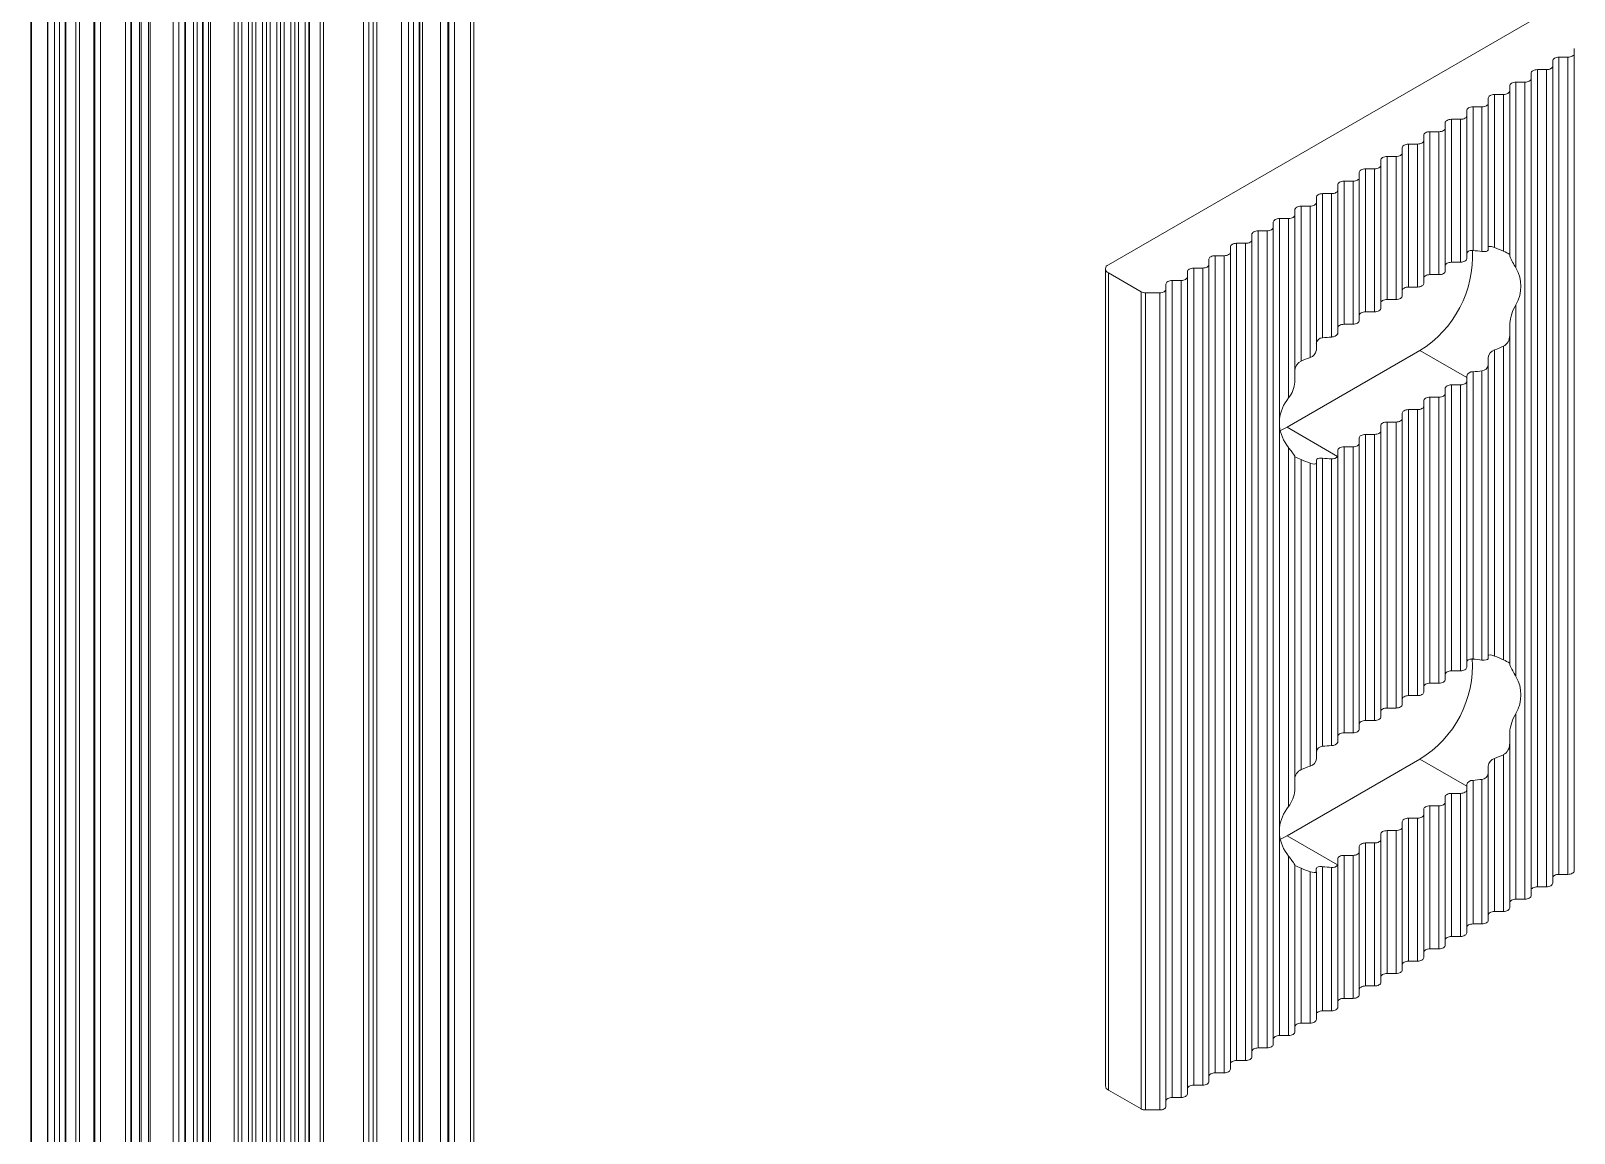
# Model space of a CAD drawing. Header units: millimetres. Extents: x 39 to 459, y 26 to 647.
# Drawn here: x 163.147 to 164.997, y 259.739 to 261.061 of the extents above; entities that cross this region are included whole.
import ezdxf

# ---------------------------------------------------------------- set-up
doc = ezdxf.new("R2010")
doc.units = ezdxf.units.MM
doc.layers.add('ANTET', color=7, linetype='Continuous')

# ---------------------------------------------------------------- blocks, each defined once
blk = doc.blocks.new('Kayıt Montajı')
at = {"color": 7, "linetype": 'Continuous', "lineweight": 15}
for p, q in [((11298.7704, 2144.0688), (11298.7704, 2119.3276)), ((11298.7747, 2144.0688), (11298.7747, 2119.3276)), ((11298.7165, 2144.0541), (11298.7165, 2119.3129)), ((11298.7174, 2144.0529), (11298.7174, 2119.3117)), ((11298.7365, 2144.0419), (11298.7365, 2119.3007)), ((11298.7367, 2144.0418), (11298.7367, 2119.3006)), ((11298.7577, 2144.0419), (11298.7577, 2119.3007)), ((11298.7586, 2119.3019), (11298.7586, 2144.0431)), ((11298.7449, 2144.0378), (11298.7449, 2119.2966)), ((11298.7509, 2144.0379), (11298.7509, 2119.2968)), ((11298.792, 2144.0116), (11298.792, 2119.2704)), ((11298.7931, 2144.0099), (11298.7931, 2119.2688)), ((11298.8, 2144.0052), (11298.8, 2119.264)), ((11298.8001, 2144.0051), (11298.8001, 2119.2639)), ((11298.8298, 2143.988), (11298.8298, 2119.2468)), ((11299.0506, 2143.8925), (11299.0506, 2120.8661)), ((11299.0632, 2143.8998), (11299.0632, 2120.8733)), ((11299.0674, 2143.8998), (11299.0674, 2120.8733)), ((11298.8937, 2143.8754), (11298.8937, 2120.849)), ((11299.0203, 2143.8746), (11299.0203, 2120.8481)), ((11299.0283, 2143.8746), (11299.0283, 2120.8481)), ((11299.0328, 2143.8772), (11299.0328, 2120.8507)), ((11299.0373, 2143.8844), (11299.0373, 2120.8579)), ((11299.0452, 2143.8844), (11299.0452, 2120.8579)), ((11299.0497, 2143.887), (11299.0497, 2120.8605)), ((11299.1152, 2143.8722), (11299.1152, 2119.1311)), ((11298.8364, 2143.8624), (11298.8364, 2120.836)), ((11298.8373, 2143.8612), (11298.8373, 2120.8348)), ((11298.8468, 2143.8557), (11298.8468, 2120.8293)), ((11298.8489, 2143.8552), (11298.8489, 2120.8288)), ((11298.8574, 2143.8552), (11298.8574, 2120.8288)), ((11298.8595, 2143.8557), (11298.8595, 2120.8293)), ((11298.8869, 2143.8715), (11298.8869, 2120.8451)), ((11298.9863, 2143.855), (11298.9863, 2120.8285)), ((11298.9943, 2143.855), (11298.9943, 2120.8285)), ((11298.9988, 2143.8576), (11298.9988, 2120.8311)), ((11299.0033, 2143.8648), (11299.0033, 2120.8383)), ((11299.0113, 2143.8648), (11299.0113, 2120.8383)), ((11299.0158, 2143.8674), (11299.0158, 2120.8409)), ((11299.1215, 2143.8686), (11299.1215, 2119.1274)), ((11298.9317, 2143.8354), (11298.9317, 2120.8089)), ((11298.9604, 2143.8354), (11298.9604, 2120.8089)), ((11298.9649, 2143.838), (11298.9649, 2120.8115)), ((11298.9694, 2143.8452), (11298.9694, 2120.8187)), ((11298.9773, 2143.8452), (11298.9773, 2120.8187)), ((11298.9818, 2143.8478), (11298.9818, 2120.8213)), ((11298.9011, 2143.8251), (11298.9011, 2120.7986)), ((11298.902, 2143.8239), (11298.902, 2120.7974)), ((11298.9115, 2143.8184), (11298.9115, 2120.7919)), ((11298.9158, 2143.8184), (11298.9158, 2120.7919)), ((11298.9221, 2143.822), (11298.9221, 2120.7956)), ((11298.923, 2120.7968), (11298.923, 2143.8233)), ((11298.9295, 2143.8349), (11298.9295, 2120.8084)), ((11299.1267, 2143.8202), (11299.1267, 2119.079)), ((11299.1862, 2143.819), (11299.1862, 2119.0778)), ((11299.2074, 2143.819), (11299.2074, 2119.0778)), ((11299.1311, 2143.8141), (11299.1311, 2119.0729)), ((11299.1829, 2119.057), (11299.1829, 2143.7982)), ((11299.1608, 2143.7969), (11299.1608, 2119.0557)), ((11299.161, 2143.7968), (11299.161, 2119.0556)), ((11299.1691, 2143.7929), (11299.1691, 2119.0517)), ((11299.1752, 2143.793), (11299.1752, 2119.0518)), ((11299.182, 2143.7969), (11299.182, 2119.0557)), ((11299.2163, 2143.7667), (11299.2163, 2119.0255)), ((11299.2174, 2143.765), (11299.2174, 2119.0238)), ((11299.2242, 2143.7603), (11299.2242, 2119.0191)), ((11299.2244, 2143.7602), (11299.2244, 2119.019)), ((11299.2435, 2143.7492), (11299.2435, 2119.008)), ((11299.2477, 2143.7492), (11299.2477, 2119.008)), ((11300.7705, 2143.4463), (11300.0082, 2143.0063)), ((11300.5666, 2143.2594), (11300.5666, 2143.2656)), ((11300.5409, 2143.2445), (11300.5409, 2143.2507)), ((11300.5409, 2143.2445), (11300.5409, 2142.2647)), ((11300.5484, 2143.2551), (11300.5591, 2143.2551)), ((11300.5484, 2143.2551), (11300.5484, 2142.2752)), ((11300.5591, 2143.2551), (11300.5591, 2142.2752)), ((11300.5666, 2143.2594), (11300.5666, 2142.2795)), ((11300.4969, 2143.2253), (11300.5076, 2143.2253)), ((11300.4969, 2143.2253), (11300.4969, 2143.0024)), ((11300.5076, 2143.2253), (11300.5076, 2142.2455)), ((11300.5151, 2143.2296), (11300.5151, 2143.2359)), ((11300.5151, 2143.2296), (11300.5151, 2142.2498)), ((11300.5226, 2143.2402), (11300.5334, 2143.2402)), ((11300.5226, 2143.2402), (11300.5226, 2142.2603)), ((11300.5334, 2143.2402), (11300.5334, 2142.2603)), ((11300.4636, 2143.1999), (11300.4636, 2143.2061)), ((11300.4711, 2143.2104), (11300.4819, 2143.2104)), ((11300.4711, 2143.2104), (11300.4711, 2143.0269)), ((11300.4819, 2143.2104), (11300.4819, 2143.0223)), ((11300.4894, 2143.2148), (11300.4894, 2143.221)), ((11300.4894, 2143.2148), (11300.4894, 2143.0183)), ((11300.4379, 2143.185), (11300.4379, 2143.1912)), ((11300.4454, 2143.1956), (11300.4561, 2143.1956)), ((11300.4454, 2143.1956), (11300.4454, 2143.0233)), ((11300.4561, 2143.1956), (11300.4561, 2143.0222)), ((11300.4636, 2143.1999), (11300.4636, 2143.0239)), ((11300.4121, 2143.1702), (11300.4121, 2143.1764)), ((11300.4121, 2143.1702), (11300.4121, 2142.9987)), ((11300.4196, 2143.1807), (11300.4304, 2143.1807)), ((11300.4196, 2143.1807), (11300.4196, 2143.0092)), ((11300.4304, 2143.1807), (11300.4304, 2143.0092)), ((11300.4379, 2143.185), (11300.4379, 2143.0136)), ((11300.3681, 2143.151), (11300.3788, 2143.151)), ((11300.3681, 2143.151), (11300.3681, 2142.9795)), ((11300.3788, 2143.151), (11300.3788, 2142.9795)), ((11300.3863, 2143.1553), (11300.3863, 2143.1615)), ((11300.3863, 2143.1553), (11300.3863, 2142.9838)), ((11300.3938, 2143.1658), (11300.4046, 2143.1658)), ((11300.3938, 2143.1658), (11300.3938, 2142.9944)), ((11300.4046, 2143.1658), (11300.4046, 2142.9944)), ((11300.3423, 2143.1361), (11300.3531, 2143.1361)), ((11300.3423, 2143.1361), (11300.3423, 2142.9646)), ((11300.3531, 2143.1361), (11300.3531, 2142.9646)), ((11300.3606, 2143.1404), (11300.3606, 2143.1466)), ((11300.3606, 2143.1404), (11300.3606, 2142.969)), ((11300.3091, 2143.1107), (11300.3091, 2143.1169)), ((11300.3166, 2143.1212), (11300.3273, 2143.1212)), ((11300.3166, 2143.1212), (11300.3166, 2142.9498)), ((11300.3273, 2143.1212), (11300.3273, 2142.9498)), ((11300.3348, 2143.1256), (11300.3348, 2143.1318)), ((11300.3348, 2143.1256), (11300.3348, 2142.9541)), ((11300.2833, 2143.0958), (11300.2833, 2143.102)), ((11300.2833, 2143.0958), (11300.2833, 2142.9243)), ((11300.2908, 2143.1064), (11300.3016, 2143.1064)), ((11300.2908, 2143.1064), (11300.2908, 2142.9349)), ((11300.3016, 2143.1064), (11300.3016, 2142.9349)), ((11300.3091, 2143.1107), (11300.3091, 2142.9392)), ((11300.2393, 2143.0766), (11300.2501, 2143.0766)), ((11300.2393, 2143.0766), (11300.2393, 2142.8908)), ((11300.2501, 2143.0766), (11300.2501, 2142.8949)), ((11300.2576, 2143.0809), (11300.2576, 2143.0872)), ((11300.2576, 2143.0809), (11300.2576, 2142.9036)), ((11300.2651, 2143.0915), (11300.2758, 2143.0915)), ((11300.2651, 2143.0915), (11300.2651, 2142.9187)), ((11300.2758, 2143.0915), (11300.2758, 2142.9196)), ((11300.2135, 2143.0618), (11300.2243, 2143.0618)), ((11300.2135, 2143.0618), (11300.2135, 2142.821)), ((11300.2243, 2143.0618), (11300.2243, 2142.8466)), ((11300.2318, 2143.0661), (11300.2318, 2143.0723)), ((11300.2318, 2143.0661), (11300.2318, 2142.8656)), ((11300.1803, 2143.0363), (11300.1803, 2143.0426)), ((11300.1878, 2143.0469), (11300.1985, 2143.0469)), ((11300.1878, 2143.0469), (11300.1878, 2142.067)), ((11300.1985, 2143.0469), (11300.1985, 2142.067)), ((11300.206, 2143.0512), (11300.206, 2143.0574)), ((11300.206, 2143.0512), (11300.206, 2142.0714)), ((11300.1545, 2143.0215), (11300.1545, 2143.0277)), ((11300.1545, 2143.0215), (11300.1545, 2142.0416)), ((11300.162, 2143.032), (11300.1728, 2143.032)), ((11300.162, 2143.032), (11300.162, 2142.0522)), ((11300.1728, 2143.032), (11300.1728, 2142.0522)), ((11300.1803, 2143.0363), (11300.1803, 2142.0565)), ((11300.1288, 2143.0066), (11300.1288, 2143.0128)), ((11300.1288, 2143.0066), (11300.1288, 2142.0268)), ((11300.1363, 2143.0171), (11300.147, 2143.0171)), ((11300.1363, 2143.0171), (11300.1363, 2142.0373)), ((11300.147, 2143.0171), (11300.147, 2142.0373)), ((11300.4304, 2143.0092), (11300.4196, 2143.0092)), ((11300.0047, 2143.0014), (11300.0047, 2142.0215)), ((11300.0082, 2142.9965), (11300.0475, 2142.9738)), ((11300.0082, 2142.9965), (11300.0082, 2142.0166)), ((11300.0848, 2142.9874), (11300.0955, 2142.9874)), ((11300.0848, 2142.9874), (11300.0848, 2142.0076)), ((11300.0955, 2142.9874), (11300.0955, 2142.0076)), ((11300.103, 2142.9917), (11300.103, 2142.9979)), ((11300.103, 2142.9917), (11300.103, 2142.0119)), ((11300.1105, 2143.0023), (11300.1213, 2143.0023)), ((11300.1105, 2143.0023), (11300.1105, 2142.0224)), ((11300.1213, 2143.0023), (11300.1213, 2142.0224)), ((11300.4046, 2142.9944), (11300.3938, 2142.9944)), ((11300.0475, 2142.9738), (11300.0475, 2141.994)), ((11300.0528, 2142.9725), (11300.0698, 2142.9725)), ((11300.0528, 2142.9725), (11300.0528, 2141.9927)), ((11300.0698, 2142.9725), (11300.0698, 2141.9927)), ((11300.0772, 2142.9769), (11300.0772, 2142.9831)), ((11300.0772, 2142.9769), (11300.0772, 2141.997)), ((11300.3788, 2142.9795), (11300.3681, 2142.9795)), ((11300.3273, 2142.9498), (11300.3166, 2142.9498)), ((11300.3531, 2142.9646), (11300.3423, 2142.9646)), ((11300.4969, 2142.9583), (11300.4969, 2142.5125)), ((11300.3016, 2142.9349), (11300.2908, 2142.9349)), ((11300.4894, 2142.9213), (11300.4894, 2142.5284)), ((11300.3816, 2142.9033), (11300.2225, 2142.8115)), ((11300.4379, 2142.8709), (11300.3816, 2142.9033)), ((11300.4711, 2142.9041), (11300.4711, 2142.537)), ((11300.4819, 2142.9086), (11300.4819, 2142.5324)), ((11300.4454, 2142.8779), (11300.4454, 2142.5334)), ((11300.4561, 2142.8791), (11300.4561, 2142.5322)), ((11300.4636, 2142.886), (11300.4636, 2142.5339)), ((11300.4121, 2142.8579), (11300.4121, 2142.8517)), ((11300.4304, 2142.8623), (11300.4196, 2142.8623)), ((11300.4196, 2142.8623), (11300.4196, 2142.5193)), ((11300.4304, 2142.8623), (11300.4304, 2142.5193)), ((11300.4379, 2142.8709), (11300.4379, 2142.8666)), ((11300.4379, 2142.8666), (11300.4379, 2142.5236)), ((11300.3863, 2142.8431), (11300.3863, 2142.8368)), ((11300.3863, 2142.8368), (11300.3863, 2142.4939)), ((11300.4046, 2142.8474), (11300.3938, 2142.8474)), ((11300.3938, 2142.8474), (11300.3938, 2142.5044)), ((11300.4046, 2142.8474), (11300.4046, 2142.5044)), ((11300.4121, 2142.8517), (11300.4121, 2142.5088)), ((11300.3531, 2142.8176), (11300.3423, 2142.8176)), ((11300.3423, 2142.8176), (11300.3423, 2142.4747)), ((11300.3531, 2142.8176), (11300.3531, 2142.4747)), ((11300.3606, 2142.8282), (11300.3606, 2142.822)), ((11300.3606, 2142.822), (11300.3606, 2142.479)), ((11300.3788, 2142.8325), (11300.3681, 2142.8325)), ((11300.3681, 2142.8325), (11300.3681, 2142.4896)), ((11300.3788, 2142.8325), (11300.3788, 2142.4896)), ((11300.2135, 2142.8126), (11300.2135, 2142.3311)), ((11300.2225, 2142.8115), (11300.2144, 2142.8074)), ((11300.2831, 2142.7765), (11300.2225, 2142.8115)), ((11300.3273, 2142.8028), (11300.3166, 2142.8028)), ((11300.3166, 2142.8028), (11300.3166, 2142.4598)), ((11300.3273, 2142.8028), (11300.3273, 2142.4598)), ((11300.3348, 2142.8133), (11300.3348, 2142.8071)), ((11300.3348, 2142.8071), (11300.3348, 2142.4642)), ((11300.2243, 2142.7869), (11300.2243, 2142.3567)), ((11300.2833, 2142.7836), (11300.2833, 2142.7774)), ((11300.3016, 2142.7879), (11300.2908, 2142.7879)), ((11300.2908, 2142.7879), (11300.2908, 2142.445)), ((11300.3016, 2142.7879), (11300.3016, 2142.445)), ((11300.3091, 2142.7984), (11300.3091, 2142.7922)), ((11300.3091, 2142.7922), (11300.3091, 2142.4493)), ((11300.2318, 2142.7766), (11300.2318, 2142.3757)), ((11300.2393, 2142.7725), (11300.2393, 2142.4009)), ((11300.2501, 2142.7684), (11300.2501, 2142.405)), ((11300.2576, 2142.7684), (11300.2576, 2142.4137)), ((11300.2651, 2142.7744), (11300.2651, 2142.4288)), ((11300.2758, 2142.7734), (11300.2758, 2142.4297)), ((11300.2833, 2142.7774), (11300.2833, 2142.4344)), ((11300.4046, 2142.5044), (11300.3938, 2142.5044)), ((11300.4304, 2142.5193), (11300.4196, 2142.5193)), ((11300.3788, 2142.4896), (11300.3681, 2142.4896)), ((11300.3531, 2142.4747), (11300.3423, 2142.4747)), ((11300.4969, 2142.4683), (11300.4969, 2142.2455)), ((11300.3273, 2142.4598), (11300.3166, 2142.4598)), ((11300.3016, 2142.445), (11300.2908, 2142.445)), ((11300.4894, 2142.4314), (11300.4894, 2142.2349)), ((11300.3816, 2142.4134), (11300.2225, 2142.3216)), ((11300.4379, 2142.3809), (11300.3816, 2142.4134)), ((11300.4711, 2142.4141), (11300.4711, 2142.2306)), ((11300.4819, 2142.4187), (11300.4819, 2142.2306)), ((11300.4636, 2142.3961), (11300.4636, 2142.2201)), ((11300.4379, 2142.3809), (11300.4379, 2142.3767)), ((11300.4379, 2142.3767), (11300.4379, 2142.2052)), ((11300.4454, 2142.388), (11300.4454, 2142.2157)), ((11300.4561, 2142.3892), (11300.4561, 2142.2157)), ((11300.4046, 2142.3575), (11300.3938, 2142.3575)), ((11300.3938, 2142.3575), (11300.3938, 2142.186)), ((11300.4046, 2142.3575), (11300.4046, 2142.186)), ((11300.4121, 2142.368), (11300.4121, 2142.3618)), ((11300.4121, 2142.3618), (11300.4121, 2142.1903)), ((11300.4304, 2142.3723), (11300.4196, 2142.3723)), ((11300.4196, 2142.3723), (11300.4196, 2142.2009)), ((11300.4304, 2142.3723), (11300.4304, 2142.2009)), ((11300.3606, 2142.3383), (11300.3606, 2142.3321)), ((11300.3788, 2142.3426), (11300.3681, 2142.3426)), ((11300.3681, 2142.3426), (11300.3681, 2142.1711)), ((11300.3788, 2142.3426), (11300.3788, 2142.1711)), ((11300.3863, 2142.3531), (11300.3863, 2142.3469)), ((11300.3863, 2142.3469), (11300.3863, 2142.1754)), ((11300.2135, 2142.3226), (11300.2135, 2142.0819)), ((11300.2144, 2142.3175), (11300.2225, 2142.3216)), ((11300.2831, 2142.2865), (11300.2225, 2142.3216)), ((11300.3348, 2142.3234), (11300.3348, 2142.3172)), ((11300.3531, 2142.3277), (11300.3423, 2142.3277)), ((11300.3423, 2142.3277), (11300.3423, 2142.1562)), ((11300.3531, 2142.3277), (11300.3531, 2142.1562)), ((11300.3606, 2142.3321), (11300.3606, 2142.1606)), ((11300.3091, 2142.3085), (11300.3091, 2142.3023)), ((11300.3091, 2142.3023), (11300.3091, 2142.1308)), ((11300.3273, 2142.3129), (11300.3166, 2142.3129)), ((11300.3166, 2142.3129), (11300.3166, 2142.1414)), ((11300.3273, 2142.3129), (11300.3273, 2142.1414)), ((11300.3348, 2142.3172), (11300.3348, 2142.1457)), ((11300.2243, 2142.297), (11300.2243, 2142.0819)), ((11300.2318, 2142.2867), (11300.2318, 2142.0862)), ((11300.2393, 2142.2826), (11300.2393, 2142.0968)), ((11300.2651, 2142.2844), (11300.2651, 2142.1116)), ((11300.2758, 2142.2835), (11300.2758, 2142.1116)), ((11300.2833, 2142.2937), (11300.2833, 2142.2874)), ((11300.2833, 2142.2874), (11300.2833, 2142.116)), ((11300.3016, 2142.298), (11300.2908, 2142.298)), ((11300.2908, 2142.298), (11300.2908, 2142.1265)), ((11300.3016, 2142.298), (11300.3016, 2142.1265)), ((11300.2501, 2142.2785), (11300.2501, 2142.0968)), ((11300.2576, 2142.2784), (11300.2576, 2142.1011)), ((11300.5484, 2142.2752), (11300.5591, 2142.2752)), ((11300.4969, 2142.2455), (11300.5076, 2142.2455)), ((11300.5226, 2142.2603), (11300.5334, 2142.2603)), ((11300.4711, 2142.2306), (11300.4819, 2142.2306)), ((11300.4454, 2142.2157), (11300.4561, 2142.2157)), ((11300.4196, 2142.2009), (11300.4304, 2142.2009)), ((11300.3681, 2142.1711), (11300.3788, 2142.1711)), ((11300.3938, 2142.186), (11300.4046, 2142.186)), ((11300.3423, 2142.1562), (11300.3531, 2142.1562)), ((11300.3166, 2142.1414), (11300.3273, 2142.1414)), ((11300.2908, 2142.1265), (11300.3016, 2142.1265)), ((11300.2393, 2142.0968), (11300.2501, 2142.0968)), ((11300.2651, 2142.1116), (11300.2758, 2142.1116)), ((11300.2135, 2142.0819), (11300.2243, 2142.0819)), ((11300.1878, 2142.067), (11300.1985, 2142.067)), ((11300.162, 2142.0522), (11300.1728, 2142.0522)), ((11300.1105, 2142.0224), (11300.1213, 2142.0224)), ((11300.1363, 2142.0373), (11300.147, 2142.0373)), ((11300.0082, 2142.0166), (11300.0475, 2141.994)), ((11300.0848, 2142.0076), (11300.0955, 2142.0076)), ((11300.0528, 2141.9927), (11300.0698, 2141.9927))]:
    blk.add_line(p, q, dxfattribs=at)
at = {"color": 7, "linetype": 'Continuous', "lineweight": 15, "flags": 128}
for points in [[(11300.5334, 2143.2402), (11300.5348, 2143.2403), (11300.5363, 2143.2405), (11300.5375, 2143.2409), (11300.5387, 2143.2415), (11300.5396, 2143.2421), (11300.5403, 2143.2429), (11300.5407, 2143.2437), (11300.5409, 2143.2445)], [(11300.5409, 2143.2507), (11300.541, 2143.2516), (11300.5415, 2143.2524), (11300.5421, 2143.2531), (11300.5431, 2143.2538), (11300.5442, 2143.2543), (11300.5455, 2143.2547), (11300.5469, 2143.255), (11300.5484, 2143.2551)], [(11300.5591, 2143.2551), (11300.5606, 2143.2551), (11300.562, 2143.2554), (11300.5633, 2143.2558), (11300.5644, 2143.2563), (11300.5654, 2143.257), (11300.5661, 2143.2577), (11300.5665, 2143.2585), (11300.5666, 2143.2594)], [(11300.4894, 2143.221), (11300.4895, 2143.2218), (11300.4899, 2143.2226), (11300.4906, 2143.2234), (11300.4916, 2143.224), (11300.4927, 2143.2246), (11300.494, 2143.225), (11300.4954, 2143.2252), (11300.4969, 2143.2253)], [(11300.5076, 2143.2253), (11300.5091, 2143.2254), (11300.5105, 2143.2256), (11300.5118, 2143.226), (11300.5129, 2143.2266), (11300.5139, 2143.2272), (11300.5146, 2143.228), (11300.515, 2143.2288), (11300.5151, 2143.2296)], [(11300.5151, 2143.2359), (11300.5153, 2143.2367), (11300.5157, 2143.2375), (11300.5164, 2143.2383), (11300.5173, 2143.2389), (11300.5185, 2143.2395), (11300.5198, 2143.2399), (11300.5212, 2143.2401), (11300.5226, 2143.2402)], [(11300.4636, 2143.2061), (11300.4638, 2143.207), (11300.4642, 2143.2078), (11300.4649, 2143.2085), (11300.4658, 2143.2092), (11300.4669, 2143.2097), (11300.4682, 2143.2101), (11300.4696, 2143.2104), (11300.4711, 2143.2104)], [(11300.4819, 2143.2104), (11300.4833, 2143.2105), (11300.4847, 2143.2108), (11300.486, 2143.2112), (11300.4872, 2143.2117), (11300.4881, 2143.2124), (11300.4888, 2143.2131), (11300.4892, 2143.2139), (11300.4894, 2143.2148)], [(11300.4379, 2143.1912), (11300.438, 2143.1921), (11300.4384, 2143.1929), (11300.4391, 2143.1937), (11300.44, 2143.1943), (11300.4412, 2143.1948), (11300.4425, 2143.1952), (11300.4439, 2143.1955), (11300.4454, 2143.1956)], [(11300.4561, 2143.1956), (11300.4576, 2143.1957), (11300.459, 2143.1959), (11300.4603, 2143.1963), (11300.4614, 2143.1968), (11300.4623, 2143.1975), (11300.463, 2143.1982), (11300.4635, 2143.1991), (11300.4636, 2143.1999)], [(11300.4046, 2143.1658), (11300.4061, 2143.1659), (11300.4075, 2143.1662), (11300.4088, 2143.1666), (11300.4099, 2143.1671), (11300.4108, 2143.1678), (11300.4115, 2143.1685), (11300.412, 2143.1693), (11300.4121, 2143.1702)], [(11300.4121, 2143.1764), (11300.4122, 2143.1772), (11300.4127, 2143.178), (11300.4134, 2143.1788), (11300.4143, 2143.1794), (11300.4154, 2143.18), (11300.4167, 2143.1804), (11300.4181, 2143.1806), (11300.4196, 2143.1807)], [(11300.4304, 2143.1807), (11300.4318, 2143.1808), (11300.4332, 2143.181), (11300.4345, 2143.1814), (11300.4357, 2143.182), (11300.4366, 2143.1826), (11300.4373, 2143.1834), (11300.4377, 2143.1842), (11300.4379, 2143.185)], [(11300.3606, 2143.1466), (11300.3607, 2143.1475), (11300.3612, 2143.1483), (11300.3618, 2143.149), (11300.3628, 2143.1497), (11300.3639, 2143.1502), (11300.3652, 2143.1506), (11300.3666, 2143.1509), (11300.3681, 2143.151)], [(11300.3788, 2143.151), (11300.3803, 2143.1511), (11300.3817, 2143.1513), (11300.383, 2143.1517), (11300.3841, 2143.1522), (11300.3851, 2143.1529), (11300.3858, 2143.1536), (11300.3862, 2143.1545), (11300.3863, 2143.1553)], [(11300.3863, 2143.1615), (11300.3865, 2143.1624), (11300.3869, 2143.1632), (11300.3876, 2143.1639), (11300.3885, 2143.1646), (11300.3897, 2143.1651), (11300.391, 2143.1655), (11300.3924, 2143.1658), (11300.3938, 2143.1658)], [(11300.3348, 2143.1318), (11300.335, 2143.1326), (11300.3354, 2143.1334), (11300.3361, 2143.1342), (11300.337, 2143.1348), (11300.3382, 2143.1354), (11300.3395, 2143.1358), (11300.3409, 2143.136), (11300.3423, 2143.1361)], [(11300.3531, 2143.1361), (11300.3545, 2143.1362), (11300.356, 2143.1364), (11300.3572, 2143.1368), (11300.3584, 2143.1374), (11300.3593, 2143.138), (11300.36, 2143.1388), (11300.3604, 2143.1396), (11300.3606, 2143.1404)], [(11300.3091, 2143.1169), (11300.3092, 2143.1177), (11300.3096, 2143.1186), (11300.3103, 2143.1193), (11300.3113, 2143.12), (11300.3124, 2143.1205), (11300.3137, 2143.1209), (11300.3151, 2143.1211), (11300.3166, 2143.1212)], [(11300.3273, 2143.1212), (11300.3288, 2143.1213), (11300.3302, 2143.1216), (11300.3315, 2143.122), (11300.3326, 2143.1225), (11300.3336, 2143.1232), (11300.3343, 2143.1239), (11300.3347, 2143.1247), (11300.3348, 2143.1256)], [(11300.2758, 2143.0915), (11300.2773, 2143.0916), (11300.2787, 2143.0918), (11300.28, 2143.0922), (11300.2811, 2143.0928), (11300.282, 2143.0934), (11300.2827, 2143.0942), (11300.2832, 2143.095), (11300.2833, 2143.0958)], [(11300.2833, 2143.102), (11300.2835, 2143.1029), (11300.2839, 2143.1037), (11300.2846, 2143.1044), (11300.2855, 2143.1051), (11300.2866, 2143.1056), (11300.2879, 2143.106), (11300.2893, 2143.1063), (11300.2908, 2143.1064)], [(11300.3016, 2143.1064), (11300.303, 2143.1064), (11300.3044, 2143.1067), (11300.3057, 2143.1071), (11300.3069, 2143.1076), (11300.3078, 2143.1083), (11300.3085, 2143.109), (11300.3089, 2143.1098), (11300.3091, 2143.1107)], [(11300.2318, 2143.0723), (11300.2319, 2143.0731), (11300.2324, 2143.0739), (11300.2331, 2143.0747), (11300.234, 2143.0754), (11300.2351, 2143.0759), (11300.2364, 2143.0763), (11300.2378, 2143.0765), (11300.2393, 2143.0766)], [(11300.2501, 2143.0766), (11300.2515, 2143.0767), (11300.2529, 2143.0769), (11300.2542, 2143.0773), (11300.2554, 2143.0779), (11300.2563, 2143.0785), (11300.257, 2143.0793), (11300.2574, 2143.0801), (11300.2576, 2143.0809)], [(11300.2576, 2143.0872), (11300.2577, 2143.088), (11300.2581, 2143.0888), (11300.2588, 2143.0896), (11300.2597, 2143.0902), (11300.2609, 2143.0908), (11300.2622, 2143.0912), (11300.2636, 2143.0914), (11300.2651, 2143.0915)], [(11300.206, 2143.0574), (11300.2062, 2143.0583), (11300.2066, 2143.0591), (11300.2073, 2143.0598), (11300.2082, 2143.0605), (11300.2094, 2143.061), (11300.2107, 2143.0614), (11300.2121, 2143.0617), (11300.2135, 2143.0618)], [(11300.2243, 2143.0618), (11300.2258, 2143.0618), (11300.2272, 2143.0621), (11300.2285, 2143.0625), (11300.2296, 2143.063), (11300.2305, 2143.0637), (11300.2312, 2143.0644), (11300.2317, 2143.0652), (11300.2318, 2143.0661)], [(11300.1803, 2143.0426), (11300.1804, 2143.0434), (11300.1809, 2143.0442), (11300.1815, 2143.045), (11300.1825, 2143.0456), (11300.1836, 2143.0462), (11300.1849, 2143.0466), (11300.1863, 2143.0468), (11300.1878, 2143.0469)], [(11300.1985, 2143.0469), (11300.2, 2143.047), (11300.2014, 2143.0472), (11300.2027, 2143.0476), (11300.2038, 2143.0481), (11300.2048, 2143.0488), (11300.2055, 2143.0496), (11300.2059, 2143.0504), (11300.206, 2143.0512)], [(11300.147, 2143.0171), (11300.1485, 2143.0172), (11300.1499, 2143.0175), (11300.1512, 2143.0179), (11300.1523, 2143.0184), (11300.1533, 2143.0191), (11300.154, 2143.0198), (11300.1544, 2143.0206), (11300.1545, 2143.0215)], [(11300.1545, 2143.0277), (11300.1547, 2143.0285), (11300.1551, 2143.0293), (11300.1558, 2143.0301), (11300.1567, 2143.0307), (11300.1579, 2143.0313), (11300.1592, 2143.0317), (11300.1606, 2143.0319), (11300.162, 2143.032)], [(11300.1728, 2143.032), (11300.1742, 2143.0321), (11300.1756, 2143.0323), (11300.1769, 2143.0327), (11300.1781, 2143.0333), (11300.179, 2143.0339), (11300.1797, 2143.0347), (11300.1801, 2143.0355), (11300.1803, 2143.0363)], [(11300.4379, 2143.0197), (11300.4379, 2143.0202), (11300.4386, 2143.0215), (11300.4401, 2143.0226), (11300.4421, 2143.0232), (11300.4445, 2143.0234), (11300.4454, 2143.0233)], [(11300.4561, 2143.0222), (11300.4568, 2143.0221), (11300.4592, 2143.022), (11300.4613, 2143.0222), (11300.4628, 2143.0228), (11300.4636, 2143.0236), (11300.4636, 2143.0239)], [(11300.4636, 2143.0275), (11300.4636, 2143.0276), (11300.4641, 2143.0281), (11300.4653, 2143.0283), (11300.4674, 2143.028), (11300.4701, 2143.0273), (11300.4711, 2143.0269)], [(11300.1213, 2143.0023), (11300.1227, 2143.0024), (11300.1241, 2143.0026), (11300.1254, 2143.003), (11300.1266, 2143.0035), (11300.1275, 2143.0042), (11300.1282, 2143.0049), (11300.1286, 2143.0058), (11300.1288, 2143.0066)], [(11300.1288, 2143.0128), (11300.1289, 2143.0137), (11300.1293, 2143.0145), (11300.13, 2143.0152), (11300.131, 2143.0159), (11300.1321, 2143.0164), (11300.1334, 2143.0168), (11300.1348, 2143.0171), (11300.1363, 2143.0171)], [(11300.4196, 2143.0092), (11300.4181, 2143.0091), (11300.4167, 2143.0089), (11300.4154, 2143.0085), (11300.4143, 2143.008), (11300.4134, 2143.0073), (11300.4127, 2143.0066), (11300.4122, 2143.0057), (11300.4121, 2143.0049)], [(11300.4379, 2143.0136), (11300.4377, 2143.0127), (11300.4373, 2143.0119), (11300.4366, 2143.0112), (11300.4357, 2143.0105), (11300.4345, 2143.01), (11300.4332, 2143.0096), (11300.4318, 2143.0093), (11300.4304, 2143.0092)], [(11300.0772, 2142.9831), (11300.0774, 2142.9839), (11300.0778, 2142.9847), (11300.0785, 2142.9855), (11300.0794, 2142.9861), (11300.0806, 2142.9867), (11300.0819, 2142.9871), (11300.0833, 2142.9873), (11300.0848, 2142.9874)], [(11300.0955, 2142.9874), (11300.097, 2142.9875), (11300.0984, 2142.9877), (11300.0997, 2142.9881), (11300.1008, 2142.9887), (11300.1017, 2142.9893), (11300.1024, 2142.9901), (11300.1029, 2142.9909), (11300.103, 2142.9917)], [(11300.103, 2142.9979), (11300.1032, 2142.9988), (11300.1036, 2142.9996), (11300.1043, 2143.0003), (11300.1052, 2143.001), (11300.1063, 2143.0015), (11300.1076, 2143.0019), (11300.109, 2143.0022), (11300.1105, 2143.0023)], [(11300.3938, 2142.9944), (11300.3924, 2142.9943), (11300.391, 2142.994), (11300.3897, 2142.9936), (11300.3885, 2142.9931), (11300.3876, 2142.9924), (11300.3869, 2142.9917), (11300.3865, 2142.9909), (11300.3863, 2142.99)], [(11300.4121, 2142.9987), (11300.412, 2142.9978), (11300.4115, 2142.997), (11300.4108, 2142.9963), (11300.4099, 2142.9956), (11300.4088, 2142.9951), (11300.4075, 2142.9947), (11300.4061, 2142.9944), (11300.4046, 2142.9944)], [(11300.0698, 2142.9725), (11300.0712, 2142.9726), (11300.0726, 2142.9729), (11300.0739, 2142.9733), (11300.0751, 2142.9738), (11300.076, 2142.9745), (11300.0767, 2142.9752), (11300.0771, 2142.976), (11300.0772, 2142.9769)], [(11300.3606, 2142.969), (11300.3604, 2142.9681), (11300.36, 2142.9673), (11300.3593, 2142.9665), (11300.3584, 2142.9659), (11300.3572, 2142.9654), (11300.356, 2142.965), (11300.3545, 2142.9647), (11300.3531, 2142.9646)], [(11300.3681, 2142.9795), (11300.3666, 2142.9794), (11300.3652, 2142.9792), (11300.3639, 2142.9788), (11300.3628, 2142.9782), (11300.3618, 2142.9776), (11300.3612, 2142.9768), (11300.3607, 2142.976), (11300.3606, 2142.9752)], [(11300.3863, 2142.9838), (11300.3862, 2142.983), (11300.3858, 2142.9822), (11300.3851, 2142.9814), (11300.3841, 2142.9808), (11300.383, 2142.9802), (11300.3817, 2142.9798), (11300.3803, 2142.9796), (11300.3788, 2142.9795)], [(11300.3166, 2142.9498), (11300.3151, 2142.9497), (11300.3137, 2142.9494), (11300.3124, 2142.949), (11300.3113, 2142.9485), (11300.3103, 2142.9478), (11300.3096, 2142.9471), (11300.3092, 2142.9463), (11300.3091, 2142.9454)], [(11300.3348, 2142.9541), (11300.3347, 2142.9532), (11300.3343, 2142.9524), (11300.3336, 2142.9517), (11300.3326, 2142.951), (11300.3315, 2142.9505), (11300.3302, 2142.9501), (11300.3288, 2142.9498), (11300.3273, 2142.9498)], [(11300.3423, 2142.9646), (11300.3409, 2142.9645), (11300.3395, 2142.9643), (11300.3382, 2142.9639), (11300.337, 2142.9634), (11300.3361, 2142.9627), (11300.3354, 2142.962), (11300.335, 2142.9611), (11300.3348, 2142.9603)], [(11300.2908, 2142.9349), (11300.2893, 2142.9348), (11300.2879, 2142.9346), (11300.2866, 2142.9342), (11300.2855, 2142.9336), (11300.2846, 2142.933), (11300.2839, 2142.9322), (11300.2835, 2142.9314), (11300.2833, 2142.9306)], [(11300.3091, 2142.9392), (11300.3089, 2142.9384), (11300.3085, 2142.9376), (11300.3078, 2142.9368), (11300.3069, 2142.9362), (11300.3057, 2142.9356), (11300.3044, 2142.9352), (11300.303, 2142.935), (11300.3016, 2142.9349)], [(11300.4894, 2142.9357), (11300.4894, 2142.9309), (11300.4894, 2142.9261), (11300.4894, 2142.9213)], [(11300.4636, 2142.8948), (11300.4636, 2142.8919), (11300.4636, 2142.8889), (11300.4636, 2142.886)], [(11300.2318, 2142.879), (11300.2323, 2142.8823), (11300.2338, 2142.8858), (11300.2367, 2142.8892), (11300.2393, 2142.8908), (11300.2393, 2142.8908)], [(11300.4196, 2142.8623), (11300.4181, 2142.8622), (11300.4167, 2142.8619), (11300.4154, 2142.8615), (11300.4143, 2142.861), (11300.4134, 2142.8603), (11300.4127, 2142.8596), (11300.4122, 2142.8588), (11300.4121, 2142.8579)], [(11300.4379, 2142.8666), (11300.4377, 2142.8657), (11300.4373, 2142.8649), (11300.4366, 2142.8642), (11300.4357, 2142.8635), (11300.4345, 2142.863), (11300.4332, 2142.8626), (11300.4318, 2142.8623), (11300.4304, 2142.8623)], [(11300.4379, 2142.8728), (11300.4379, 2142.8718), (11300.4379, 2142.8709)], [(11300.3863, 2142.8368), (11300.3862, 2142.836), (11300.3858, 2142.8352), (11300.3851, 2142.8344), (11300.3841, 2142.8338), (11300.383, 2142.8332), (11300.3817, 2142.8328), (11300.3803, 2142.8326), (11300.3788, 2142.8325)], [(11300.3938, 2142.8474), (11300.3924, 2142.8473), (11300.391, 2142.8471), (11300.3897, 2142.8467), (11300.3885, 2142.8461), (11300.3876, 2142.8455), (11300.3869, 2142.8447), (11300.3865, 2142.8439), (11300.3863, 2142.8431)], [(11300.4121, 2142.8517), (11300.412, 2142.8509), (11300.4115, 2142.8501), (11300.4108, 2142.8493), (11300.4099, 2142.8487), (11300.4088, 2142.8481), (11300.4075, 2142.8477), (11300.4061, 2142.8475), (11300.4046, 2142.8474)], [(11300.2135, 2142.8126), (11300.2134, 2142.819), (11300.2135, 2142.821)], [(11300.3423, 2142.8176), (11300.3409, 2142.8176), (11300.3395, 2142.8173), (11300.3382, 2142.8169), (11300.337, 2142.8164), (11300.3361, 2142.8157), (11300.3354, 2142.815), (11300.335, 2142.8142), (11300.3348, 2142.8133)], [(11300.3606, 2142.822), (11300.3604, 2142.8211), (11300.36, 2142.8203), (11300.3593, 2142.8196), (11300.3584, 2142.8189), (11300.3572, 2142.8184), (11300.356, 2142.818), (11300.3545, 2142.8177), (11300.3531, 2142.8176)], [(11300.3681, 2142.8325), (11300.3666, 2142.8324), (11300.3652, 2142.8322), (11300.3639, 2142.8318), (11300.3628, 2142.8312), (11300.3618, 2142.8306), (11300.3612, 2142.8298), (11300.3607, 2142.829), (11300.3606, 2142.8282)], [(11300.3166, 2142.8028), (11300.3151, 2142.8027), (11300.3137, 2142.8024), (11300.3124, 2142.802), (11300.3113, 2142.8015), (11300.3103, 2142.8009), (11300.3096, 2142.8001), (11300.3092, 2142.7993), (11300.3091, 2142.7984)], [(11300.3348, 2142.8071), (11300.3347, 2142.8063), (11300.3343, 2142.8054), (11300.3336, 2142.8047), (11300.3326, 2142.804), (11300.3315, 2142.8035), (11300.3302, 2142.8031), (11300.3288, 2142.8029), (11300.3273, 2142.8028)], [(11300.2908, 2142.7879), (11300.2893, 2142.7878), (11300.2879, 2142.7876), (11300.2866, 2142.7872), (11300.2855, 2142.7866), (11300.2846, 2142.786), (11300.2839, 2142.7852), (11300.2835, 2142.7844), (11300.2833, 2142.7836)], [(11300.3091, 2142.7922), (11300.3089, 2142.7914), (11300.3085, 2142.7906), (11300.3078, 2142.7898), (11300.3069, 2142.7892), (11300.3057, 2142.7886), (11300.3044, 2142.7882), (11300.303, 2142.788), (11300.3016, 2142.7879)], [(11300.2576, 2142.7684), (11300.2575, 2142.768), (11300.2567, 2142.7675), (11300.2552, 2142.7673), (11300.2529, 2142.7676), (11300.2501, 2142.7684)], [(11300.2651, 2142.7744), (11300.2635, 2142.7745), (11300.2612, 2142.7743), (11300.2593, 2142.7739), (11300.258, 2142.7732), (11300.2576, 2142.7723)], [(11300.2576, 2142.7723), (11300.2576, 2142.7709), (11300.2576, 2142.7696), (11300.2576, 2142.7684)], [(11300.4379, 2142.5236), (11300.4377, 2142.5228), (11300.4373, 2142.522), (11300.4366, 2142.5212), (11300.4357, 2142.5206), (11300.4345, 2142.52), (11300.4332, 2142.5196), (11300.4318, 2142.5194), (11300.4304, 2142.5193)], [(11300.4454, 2142.5334), (11300.4437, 2142.5334), (11300.4414, 2142.5331), (11300.4395, 2142.5323), (11300.4383, 2142.5312), (11300.4379, 2142.5298)], [(11300.4636, 2142.5339), (11300.4635, 2142.5335), (11300.4627, 2142.5328), (11300.461, 2142.5323), (11300.4587, 2142.5321), (11300.4561, 2142.5322), (11300.4561, 2142.5322)], [(11300.4711, 2142.537), (11300.4705, 2142.5372), (11300.4681, 2142.5379), (11300.4659, 2142.5383), (11300.4642, 2142.5382), (11300.4636, 2142.5375), (11300.4636, 2142.5375)], [(11300.3938, 2142.5044), (11300.3924, 2142.5044), (11300.391, 2142.5041), (11300.3897, 2142.5037), (11300.3885, 2142.5032), (11300.3876, 2142.5025), (11300.3869, 2142.5018), (11300.3865, 2142.501), (11300.3863, 2142.5001)], [(11300.4121, 2142.5088), (11300.412, 2142.5079), (11300.4115, 2142.5071), (11300.4108, 2142.5064), (11300.4099, 2142.5057), (11300.4088, 2142.5052), (11300.4075, 2142.5048), (11300.4061, 2142.5045), (11300.4046, 2142.5044)], [(11300.4196, 2142.5193), (11300.4181, 2142.5192), (11300.4167, 2142.519), (11300.4154, 2142.5186), (11300.4143, 2142.518), (11300.4134, 2142.5174), (11300.4127, 2142.5166), (11300.4122, 2142.5158), (11300.4121, 2142.515)], [(11300.3681, 2142.4896), (11300.3666, 2142.4895), (11300.3652, 2142.4892), (11300.3639, 2142.4888), (11300.3628, 2142.4883), (11300.3618, 2142.4876), (11300.3612, 2142.4869), (11300.3607, 2142.4861), (11300.3606, 2142.4852)], [(11300.3863, 2142.4939), (11300.3862, 2142.4931), (11300.3858, 2142.4922), (11300.3851, 2142.4915), (11300.3841, 2142.4908), (11300.383, 2142.4903), (11300.3817, 2142.4899), (11300.3803, 2142.4897), (11300.3788, 2142.4896)], [(11300.3423, 2142.4747), (11300.3409, 2142.4746), (11300.3395, 2142.4744), (11300.3382, 2142.474), (11300.337, 2142.4734), (11300.3361, 2142.4728), (11300.3354, 2142.472), (11300.335, 2142.4712), (11300.3348, 2142.4704)], [(11300.3606, 2142.479), (11300.3604, 2142.4782), (11300.36, 2142.4774), (11300.3593, 2142.4766), (11300.3584, 2142.476), (11300.3572, 2142.4754), (11300.356, 2142.475), (11300.3545, 2142.4748), (11300.3531, 2142.4747)], [(11300.3091, 2142.4493), (11300.3089, 2142.4484), (11300.3085, 2142.4476), (11300.3078, 2142.4469), (11300.3069, 2142.4462), (11300.3057, 2142.4457), (11300.3044, 2142.4453), (11300.303, 2142.445), (11300.3016, 2142.445)], [(11300.3166, 2142.4598), (11300.3151, 2142.4597), (11300.3137, 2142.4595), (11300.3124, 2142.4591), (11300.3113, 2142.4586), (11300.3103, 2142.4579), (11300.3096, 2142.4572), (11300.3092, 2142.4563), (11300.3091, 2142.4555)], [(11300.3348, 2142.4642), (11300.3347, 2142.4633), (11300.3343, 2142.4625), (11300.3336, 2142.4618), (11300.3326, 2142.4611), (11300.3315, 2142.4606), (11300.3302, 2142.4602), (11300.3288, 2142.4599), (11300.3273, 2142.4598)], [(11300.2908, 2142.445), (11300.2893, 2142.4449), (11300.2879, 2142.4446), (11300.2866, 2142.4442), (11300.2855, 2142.4437), (11300.2846, 2142.443), (11300.2839, 2142.4423), (11300.2835, 2142.4415), (11300.2833, 2142.4406)], [(11300.4894, 2142.4314), (11300.4894, 2142.4362), (11300.4894, 2142.441), (11300.4894, 2142.4458)], [(11300.4636, 2142.3961), (11300.4636, 2142.399), (11300.4636, 2142.4019), (11300.4636, 2142.4049)], [(11300.4379, 2142.3767), (11300.4377, 2142.3758), (11300.4373, 2142.375), (11300.4366, 2142.3743), (11300.4357, 2142.3736), (11300.4345, 2142.3731), (11300.4332, 2142.3727), (11300.4318, 2142.3724), (11300.4304, 2142.3723)], [(11300.4379, 2142.3809), (11300.4379, 2142.3819), (11300.4379, 2142.3829)], [(11300.3938, 2142.3575), (11300.3924, 2142.3574), (11300.391, 2142.3571), (11300.3897, 2142.3567), (11300.3885, 2142.3562), (11300.3876, 2142.3555), (11300.3869, 2142.3548), (11300.3865, 2142.354), (11300.3863, 2142.3531)], [(11300.4121, 2142.3618), (11300.412, 2142.3609), (11300.4115, 2142.3601), (11300.4108, 2142.3594), (11300.4099, 2142.3587), (11300.4088, 2142.3582), (11300.4075, 2142.3578), (11300.4061, 2142.3575), (11300.4046, 2142.3575)], [(11300.4196, 2142.3723), (11300.4181, 2142.3722), (11300.4167, 2142.372), (11300.4154, 2142.3716), (11300.4143, 2142.3711), (11300.4134, 2142.3704), (11300.4127, 2142.3697), (11300.4122, 2142.3688), (11300.4121, 2142.368)], [(11300.3681, 2142.3426), (11300.3666, 2142.3425), (11300.3652, 2142.3423), (11300.3639, 2142.3419), (11300.3628, 2142.3413), (11300.3618, 2142.3407), (11300.3612, 2142.3399), (11300.3607, 2142.3391), (11300.3606, 2142.3383)], [(11300.3863, 2142.3469), (11300.3862, 2142.3461), (11300.3858, 2142.3453), (11300.3851, 2142.3445), (11300.3841, 2142.3439), (11300.383, 2142.3433), (11300.3817, 2142.3429), (11300.3803, 2142.3427), (11300.3788, 2142.3426)], [(11300.2135, 2142.3311), (11300.2134, 2142.33), (11300.2135, 2142.3226)], [(11300.3423, 2142.3277), (11300.3409, 2142.3276), (11300.3395, 2142.3274), (11300.3382, 2142.327), (11300.337, 2142.3265), (11300.3361, 2142.3258), (11300.3354, 2142.325), (11300.335, 2142.3242), (11300.3348, 2142.3234)], [(11300.3606, 2142.3321), (11300.3604, 2142.3312), (11300.36, 2142.3304), (11300.3593, 2142.3296), (11300.3584, 2142.329), (11300.3572, 2142.3285), (11300.356, 2142.3281), (11300.3545, 2142.3278), (11300.3531, 2142.3277)], [(11300.3091, 2142.3023), (11300.3089, 2142.3015), (11300.3085, 2142.3007), (11300.3078, 2142.2999), (11300.3069, 2142.2993), (11300.3057, 2142.2987), (11300.3044, 2142.2983), (11300.303, 2142.2981), (11300.3016, 2142.298)], [(11300.3166, 2142.3129), (11300.3151, 2142.3128), (11300.3137, 2142.3125), (11300.3124, 2142.3121), (11300.3113, 2142.3116), (11300.3103, 2142.3109), (11300.3096, 2142.3102), (11300.3092, 2142.3094), (11300.3091, 2142.3085)], [(11300.3348, 2142.3172), (11300.3347, 2142.3163), (11300.3343, 2142.3155), (11300.3336, 2142.3148), (11300.3326, 2142.3141), (11300.3315, 2142.3136), (11300.3302, 2142.3132), (11300.3288, 2142.3129), (11300.3273, 2142.3129)], [(11300.2576, 2142.2823), (11300.2576, 2142.2826), (11300.2582, 2142.2834), (11300.2596, 2142.2841), (11300.2618, 2142.2845), (11300.2642, 2142.2845), (11300.2651, 2142.2844)], [(11300.2908, 2142.298), (11300.2893, 2142.2979), (11300.2879, 2142.2977), (11300.2866, 2142.2973), (11300.2855, 2142.2967), (11300.2846, 2142.2961), (11300.2839, 2142.2953), (11300.2835, 2142.2945), (11300.2833, 2142.2937)], [(11300.2501, 2142.2785), (11300.2502, 2142.2784), (11300.2526, 2142.2777), (11300.2549, 2142.2774), (11300.2567, 2142.2775), (11300.2575, 2142.2782), (11300.2576, 2142.2784)], [(11300.5334, 2142.2603), (11300.5348, 2142.2604), (11300.5363, 2142.2607), (11300.5375, 2142.2611), (11300.5387, 2142.2616), (11300.5396, 2142.2623), (11300.5403, 2142.263), (11300.5407, 2142.2638), (11300.5409, 2142.2647)], [(11300.5409, 2142.2709), (11300.541, 2142.2717), (11300.5415, 2142.2725), (11300.5421, 2142.2733), (11300.5431, 2142.2739), (11300.5442, 2142.2745), (11300.5455, 2142.2749), (11300.5469, 2142.2751), (11300.5484, 2142.2752)], [(11300.5591, 2142.2752), (11300.5606, 2142.2753), (11300.562, 2142.2755), (11300.5633, 2142.2759), (11300.5644, 2142.2765), (11300.5654, 2142.2771), (11300.5661, 2142.2779), (11300.5665, 2142.2787), (11300.5666, 2142.2795)], [(11300.4894, 2142.2411), (11300.4895, 2142.242), (11300.4899, 2142.2428), (11300.4906, 2142.2435), (11300.4916, 2142.2442), (11300.4927, 2142.2447), (11300.494, 2142.2451), (11300.4954, 2142.2454), (11300.4969, 2142.2455)], [(11300.5076, 2142.2455), (11300.5091, 2142.2455), (11300.5105, 2142.2458), (11300.5118, 2142.2462), (11300.5129, 2142.2467), (11300.5139, 2142.2474), (11300.5146, 2142.2481), (11300.515, 2142.249), (11300.5151, 2142.2498)], [(11300.5151, 2142.256), (11300.5153, 2142.2569), (11300.5157, 2142.2577), (11300.5164, 2142.2584), (11300.5173, 2142.2591), (11300.5185, 2142.2596), (11300.5198, 2142.26), (11300.5212, 2142.2603), (11300.5226, 2142.2603)], [(11300.4636, 2142.2263), (11300.4638, 2142.2271), (11300.4642, 2142.2279), (11300.4649, 2142.2287), (11300.4658, 2142.2293), (11300.4669, 2142.2299), (11300.4682, 2142.2303), (11300.4696, 2142.2305), (11300.4711, 2142.2306)], [(11300.4819, 2142.2306), (11300.4833, 2142.2307), (11300.4847, 2142.2309), (11300.486, 2142.2313), (11300.4872, 2142.2319), (11300.4881, 2142.2325), (11300.4888, 2142.2333), (11300.4892, 2142.2341), (11300.4894, 2142.2349)], [(11300.4379, 2142.2114), (11300.438, 2142.2122), (11300.4384, 2142.2131), (11300.4391, 2142.2138), (11300.44, 2142.2145), (11300.4412, 2142.215), (11300.4425, 2142.2154), (11300.4439, 2142.2156), (11300.4454, 2142.2157)], [(11300.4561, 2142.2157), (11300.4576, 2142.2158), (11300.459, 2142.2161), (11300.4603, 2142.2165), (11300.4614, 2142.217), (11300.4623, 2142.2177), (11300.463, 2142.2184), (11300.4635, 2142.2192), (11300.4636, 2142.2201)], [(11300.4046, 2142.186), (11300.4061, 2142.1861), (11300.4075, 2142.1863), (11300.4088, 2142.1867), (11300.4099, 2142.1873), (11300.4108, 2142.1879), (11300.4115, 2142.1887), (11300.412, 2142.1895), (11300.4121, 2142.1903)], [(11300.4121, 2142.1965), (11300.4122, 2142.1974), (11300.4127, 2142.1982), (11300.4134, 2142.1989), (11300.4143, 2142.1996), (11300.4154, 2142.2001), (11300.4167, 2142.2005), (11300.4181, 2142.2008), (11300.4196, 2142.2009)], [(11300.4304, 2142.2009), (11300.4318, 2142.2009), (11300.4332, 2142.2012), (11300.4345, 2142.2016), (11300.4357, 2142.2021), (11300.4366, 2142.2028), (11300.4373, 2142.2035), (11300.4377, 2142.2043), (11300.4379, 2142.2052)], [(11300.3606, 2142.1668), (11300.3607, 2142.1676), (11300.3612, 2142.1684), (11300.3618, 2142.1692), (11300.3628, 2142.1699), (11300.3639, 2142.1704), (11300.3652, 2142.1708), (11300.3666, 2142.171), (11300.3681, 2142.1711)], [(11300.3788, 2142.1711), (11300.3803, 2142.1712), (11300.3817, 2142.1714), (11300.383, 2142.1718), (11300.3841, 2142.1724), (11300.3851, 2142.173), (11300.3858, 2142.1738), (11300.3862, 2142.1746), (11300.3863, 2142.1754)], [(11300.3863, 2142.1817), (11300.3865, 2142.1825), (11300.3869, 2142.1833), (11300.3876, 2142.1841), (11300.3885, 2142.1847), (11300.3897, 2142.1853), (11300.391, 2142.1857), (11300.3924, 2142.1859), (11300.3938, 2142.186)], [(11300.3348, 2142.1519), (11300.335, 2142.1528), (11300.3354, 2142.1536), (11300.3361, 2142.1543), (11300.337, 2142.155), (11300.3382, 2142.1555), (11300.3395, 2142.1559), (11300.3409, 2142.1562), (11300.3423, 2142.1562)], [(11300.3531, 2142.1562), (11300.3545, 2142.1563), (11300.356, 2142.1566), (11300.3572, 2142.157), (11300.3584, 2142.1575), (11300.3593, 2142.1582), (11300.36, 2142.1589), (11300.3604, 2142.1597), (11300.3606, 2142.1606)], [(11300.3091, 2142.1371), (11300.3092, 2142.1379), (11300.3096, 2142.1387), (11300.3103, 2142.1395), (11300.3113, 2142.1401), (11300.3124, 2142.1407), (11300.3137, 2142.1411), (11300.3151, 2142.1413), (11300.3166, 2142.1414)], [(11300.3273, 2142.1414), (11300.3288, 2142.1415), (11300.3302, 2142.1417), (11300.3315, 2142.1421), (11300.3326, 2142.1426), (11300.3336, 2142.1433), (11300.3343, 2142.1441), (11300.3347, 2142.1449), (11300.3348, 2142.1457)], [(11300.2758, 2142.1116), (11300.2773, 2142.1117), (11300.2787, 2142.112), (11300.28, 2142.1124), (11300.2811, 2142.1129), (11300.282, 2142.1136), (11300.2827, 2142.1143), (11300.2832, 2142.1151), (11300.2833, 2142.116)], [(11300.2833, 2142.1222), (11300.2835, 2142.123), (11300.2839, 2142.1238), (11300.2846, 2142.1246), (11300.2855, 2142.1252), (11300.2866, 2142.1258), (11300.2879, 2142.1262), (11300.2893, 2142.1264), (11300.2908, 2142.1265)], [(11300.3016, 2142.1265), (11300.303, 2142.1266), (11300.3044, 2142.1268), (11300.3057, 2142.1272), (11300.3069, 2142.1278), (11300.3078, 2142.1284), (11300.3085, 2142.1292), (11300.3089, 2142.13), (11300.3091, 2142.1308)], [(11300.2318, 2142.0924), (11300.2319, 2142.0933), (11300.2324, 2142.0941), (11300.2331, 2142.0948), (11300.234, 2142.0955), (11300.2351, 2142.096), (11300.2364, 2142.0964), (11300.2378, 2142.0967), (11300.2393, 2142.0968)], [(11300.2501, 2142.0968), (11300.2515, 2142.0969), (11300.2529, 2142.0971), (11300.2542, 2142.0975), (11300.2554, 2142.098), (11300.2563, 2142.0987), (11300.257, 2142.0994), (11300.2574, 2142.1003), (11300.2576, 2142.1011)], [(11300.2576, 2142.1073), (11300.2577, 2142.1082), (11300.2581, 2142.109), (11300.2588, 2142.1097), (11300.2597, 2142.1104), (11300.2609, 2142.1109), (11300.2622, 2142.1113), (11300.2636, 2142.1116), (11300.2651, 2142.1116)], [(11300.206, 2142.0776), (11300.2062, 2142.0784), (11300.2066, 2142.0792), (11300.2073, 2142.08), (11300.2082, 2142.0806), (11300.2094, 2142.0812), (11300.2107, 2142.0816), (11300.2121, 2142.0818), (11300.2135, 2142.0819)], [(11300.2243, 2142.0819), (11300.2258, 2142.082), (11300.2272, 2142.0822), (11300.2285, 2142.0826), (11300.2296, 2142.0832), (11300.2305, 2142.0838), (11300.2312, 2142.0846), (11300.2317, 2142.0854), (11300.2318, 2142.0862)], [(11300.1803, 2142.0627), (11300.1804, 2142.0635), (11300.1809, 2142.0644), (11300.1815, 2142.0651), (11300.1825, 2142.0658), (11300.1836, 2142.0663), (11300.1849, 2142.0667), (11300.1863, 2142.0669), (11300.1878, 2142.067)], [(11300.1985, 2142.067), (11300.2, 2142.0671), (11300.2014, 2142.0674), (11300.2027, 2142.0678), (11300.2038, 2142.0683), (11300.2048, 2142.069), (11300.2055, 2142.0697), (11300.2059, 2142.0705), (11300.206, 2142.0714)], [(11300.147, 2142.0373), (11300.1485, 2142.0374), (11300.1499, 2142.0376), (11300.1512, 2142.038), (11300.1523, 2142.0386), (11300.1533, 2142.0392), (11300.154, 2142.04), (11300.1544, 2142.0408), (11300.1545, 2142.0416)], [(11300.1545, 2142.0478), (11300.1547, 2142.0487), (11300.1551, 2142.0495), (11300.1558, 2142.0502), (11300.1567, 2142.0509), (11300.1579, 2142.0514), (11300.1592, 2142.0518), (11300.1606, 2142.0521), (11300.162, 2142.0522)], [(11300.1728, 2142.0522), (11300.1742, 2142.0522), (11300.1756, 2142.0525), (11300.1769, 2142.0529), (11300.1781, 2142.0534), (11300.179, 2142.0541), (11300.1797, 2142.0548), (11300.1801, 2142.0556), (11300.1803, 2142.0565)], [(11300.103, 2142.0181), (11300.1032, 2142.0189), (11300.1036, 2142.0198), (11300.1043, 2142.0205), (11300.1052, 2142.0212), (11300.1063, 2142.0217), (11300.1076, 2142.0221), (11300.109, 2142.0223), (11300.1105, 2142.0224)], [(11300.1213, 2142.0224), (11300.1227, 2142.0225), (11300.1241, 2142.0228), (11300.1254, 2142.0232), (11300.1266, 2142.0237), (11300.1275, 2142.0243), (11300.1282, 2142.0251), (11300.1286, 2142.0259), (11300.1288, 2142.0268)], [(11300.1288, 2142.033), (11300.1289, 2142.0338), (11300.1293, 2142.0346), (11300.13, 2142.0354), (11300.131, 2142.036), (11300.1321, 2142.0366), (11300.1334, 2142.037), (11300.1348, 2142.0372), (11300.1363, 2142.0373)], [(11300.0772, 2142.0032), (11300.0774, 2142.0041), (11300.0778, 2142.0049), (11300.0785, 2142.0056), (11300.0794, 2142.0063), (11300.0806, 2142.0068), (11300.0819, 2142.0072), (11300.0833, 2142.0075), (11300.0848, 2142.0076)], [(11300.0955, 2142.0076), (11300.097, 2142.0076), (11300.0984, 2142.0079), (11300.0997, 2142.0083), (11300.1008, 2142.0088), (11300.1017, 2142.0095), (11300.1024, 2142.0102), (11300.1029, 2142.011), (11300.103, 2142.0119)], [(11300.0698, 2141.9927), (11300.0712, 2141.9928), (11300.0726, 2141.993), (11300.0739, 2141.9934), (11300.0751, 2141.994), (11300.076, 2141.9946), (11300.0767, 2141.9954), (11300.0771, 2141.9962), (11300.0772, 2141.997)]]:
    blk.add_lwpolyline(points, dxfattribs=at)
at = {"color": 7, "linetype": 'Continuous', "lineweight": 15}
for centre, radius, start, end in [((11300.3112, 2143.0168), 0.1336, 301.8145, 2.9514), ((11300.4721, 2142.9952), 0.0289, 53.2313, 70.1779), ((11300.0101, 2143.0014), 0.00524, 110.7883, 249.2098), ((11301.742, 2143.0173), 1.2526, 179.9555, 180.0445), ((11300.6151, 2143.0752), 0.1388, 205.0555, 211.5843), ((11300.0526, 2142.9834), 0.0108, 241.974, 271.1414), ((11300.5405, 2142.9312), 0.0513, 148.2137, 175.0333), ((11300.2651, 2142.911), 0.00765, 90.5485, 171.7052), ((11300.2762, 2142.9279), 0.00829, 267.6315, 327.5249), ((11300.2807, 2142.9244), 0.00258, 339.5595, 359.8952), ((11300.475, 2142.9212), 0.0144, 298.5615, 0.2981), ((11300.2472, 2142.9049), 0.0104, 285.8334, 352.6881), ((11300.4744, 2142.8937), 0.0109, 107.7936, 173.9039), ((11300.4448, 2142.8706), 0.0073, 85.7424, 162.4196), ((11300.4555, 2142.8872), 0.00819, 274.1895, 351.3494), ((11300.1961, 2142.8688), 0.0359, 321.9044, 354.9529), ((11300.1341, 2142.7134), 0.1163, 32.8978, 39.1792), ((11298.8745, 2139.5529), 3.497, 67.0282, 67.1616), ((11300.277, 2142.781), 0.00765, 261.1755, 323.6904), ((11300.2807, 2142.7774), 0.00258, 339.5595, 359.8952), ((11300.3135, 2142.5256), 0.1312, 301.2293, 3.7659), ((11300.4707, 2142.5027), 0.0317, 53.9887, 69.4206), ((11301.7455, 2142.5274), 1.2561, 179.9556, 180.0444), ((11300.6138, 2142.5845), 0.1373, 205.0186, 211.6212), ((11300.5425, 2142.4406), 0.0534, 148.755, 174.4876), ((11300.2758, 2142.4386), 0.00894, 270.021, 325.1712), ((11300.2807, 2142.4344), 0.00258, 339.5595, 359.8952), ((11300.4749, 2142.4314), 0.0144, 298.7438, 0.1158), ((11300.2472, 2142.4151), 0.0105, 285.9867, 352.5538), ((11300.2652, 2142.4211), 0.00771, 90.9299, 171.3238), ((11300.4745, 2142.4038), 0.0109, 107.8613, 173.8362), ((11300.2448, 2142.3891), 0.013, 115.1607, 180.0708), ((11300.4557, 2142.3971), 0.00797, 272.9172, 352.6218), ((11300.1963, 2142.3787), 0.0356, 321.7816, 355.0697), ((11300.4448, 2142.3807), 0.00729, 85.7015, 162.4605), ((11300.1249, 2142.2168), 0.1277, 33.1775, 38.8994), ((11300.3096, 2142.4596), 0.1905, 245.8891, 248.3386), ((11296.9411, 2142.2804), 3.3164, 359.9664, 0.0336), ((11300.2772, 2142.2905), 0.00716, 258.7983, 326.0677), ((11300.2807, 2142.2874), 0.00258, 339.5595, 359.8952), ((11300.0107, 2142.0221), 0.00603, 185.6771, 245.6305), ((11300.0526, 2142.0035), 0.0108, 241.974, 271.1414)]:
    blk.add_arc(centre, radius, start, end, dxfattribs=at)
for centre, start_param, end_param in [((11300.427, 2142.9506), 1.339942, 1.426), ((11300.4012, 2142.9655), 0.884668, 0.989594), ((11300.3755, 2142.9804), 5.977919, 6.588452), ((11300.2891, 2142.8465), 1.675343, 1.760812), ((11300.3148, 2142.8317), 2.104928, 2.206336), ((11300.4012, 2142.9655), 5.293591, 5.398518), ((11300.427, 2142.9506), 4.857186, 4.943243), ((11300.3406, 2142.8168), 2.723418, 3.084132), ((11300.3406, 2142.8168), 3.199054, 3.559767), ((11300.3148, 2142.8317), 4.07685, 4.178257), ((11300.2891, 2142.8465), 4.522374, 4.607843), ((11300.427, 2142.4607), 1.339942, 1.426), ((11300.4012, 2142.4756), 0.884668, 0.989594), ((11300.3755, 2142.4904), 5.977919, 6.588452), ((11300.2891, 2142.3566), 1.675343, 1.760812), ((11300.4012, 2142.4756), 5.293591, 5.398518), ((11300.3148, 2142.3417), 2.104928, 2.206336), ((11300.427, 2142.4607), 4.857186, 4.943243), ((11300.3406, 2142.3269), 2.723418, 3.084132), ((11300.3406, 2142.3269), 3.199054, 3.559767), ((11300.3148, 2142.3417), 4.07685, 4.178257), ((11300.2891, 2142.3566), 4.522374, 4.607843)]:
    blk.add_ellipse(centre, major_axis=(0.1273, 0), ratio=0.577382, start_param=start_param, end_param=end_param, dxfattribs=at)

msp = doc.modelspace()

# ---------------------------------------------------------------- block references
at = {"layer": 'ANTET', "color": 0}
msp.add_blockref('Kayıt Montajı', (-11135.5698, -1882.2259), dxfattribs=at)

doc.saveas('drawing.dxf')
